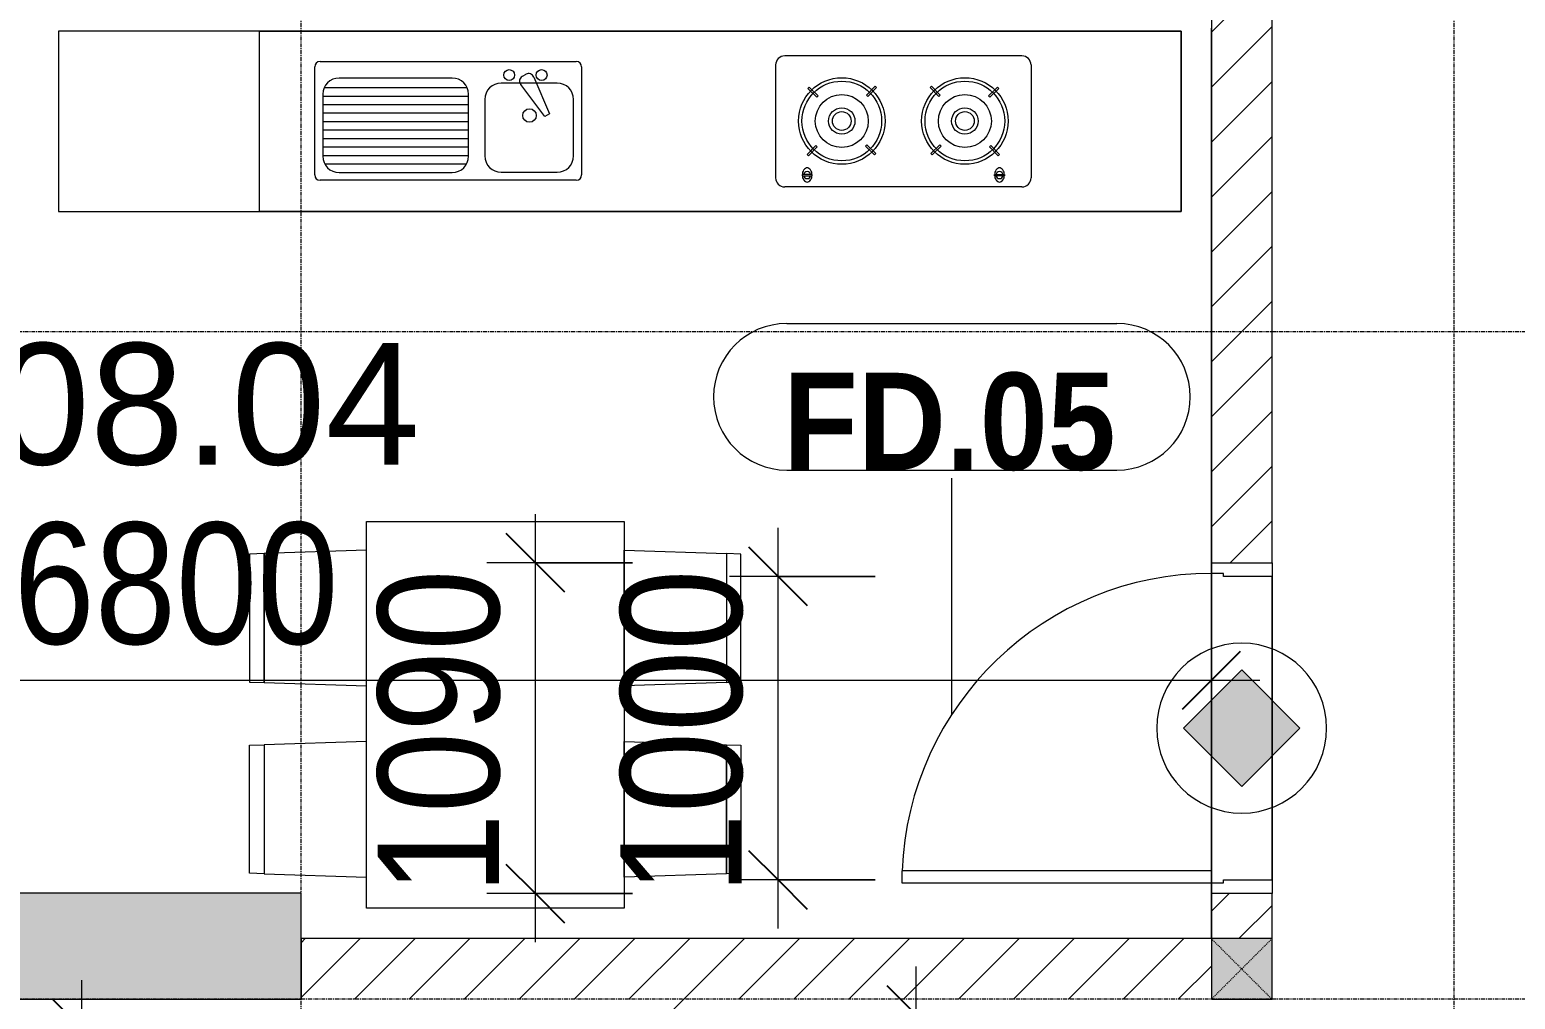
# Model space of a CAD drawing. Header units: millimetres. Extents: x 1591 to 239055, y -15958 to 83255.
# Drawn here: x 133838 to 138734, y 37037 to 40232 of the extents above; entities that cross this region are included whole.
import ezdxf

# ---------------------------------------------------------------- set-up
doc = ezdxf.new("R2010")
doc.units = ezdxf.units.MM
doc.linetypes.add('Dash', pattern=[6, 3, -3])
doc.linetypes.add('Grid Line', pattern=[22.225, 12.7, -3.175, 3.175, -3.175])
for name, color, linetype, lineweight in [('0-1', 250, 'Continuous', 5), ('A-ANNO-DIMS', 211, 'Continuous', 9), ('A-ANNO-DIMS-160', 211, 'Continuous', 9), ('A-ANNO-NOTE', 131, 'Continuous', 9), ('A-AREA-IDEN', 2, 'Continuous', 9), ('A-DETL-GENF-2', 1, 'Continuous', 9), ('A-DOOR-3', 1, 'Continuous', 9), ('A-DOOR-FRAM-1', 1, 'Continuous', 9), ('A-DOOR-IDEN', 31, 'Continuous', 9), ('A-FLOR-2', 9, 'Continuous', 9), ('A-WALL', 113, 'Continuous', 9), ('A-WALL-3', 113, 'Continuous', 18), ('A-WALL-PATT-2', 111, 'Continuous', 9), ('I-FURN', 30, 'Continuous', 9), ('I-FURN-1', 254, 'Continuous', 9), ('S-COLS', 52, 'Continuous', 9), ('S-COLS-1', 52, 'Continuous', 5), ('S-COLS-2', 250, 'Continuous', 18), ('S-COLS-5', 52, 'Continuous', 18), ('S-COLS-HDLN', 52, 'Dash', 9), ('S-GRID-1', 1, 'Grid Line', 9)]:
    doc.layers.add(name, color=color, linetype=linetype, lineweight=lineweight)
doc.styles.add('Arial_13', font='arial_0.ttf', dxfattribs={"height": 400})
doc.styles.add('Arial_B_5', font='arialbd_0.ttf', dxfattribs={"width": 0.9, "height": 320})
doc.styles.add('UTM Avo', font='UTM Avo.ttf', dxfattribs={"width": 0.9, "height": 400})
doc.dimstyles.new('1_Dim_chi_tiet_2_5', dxfattribs={"dimscale": 304.8, "dimtxt": 399.720379, "dimasz": 0.629921, "dimexe": 0.524934, "dimexo": 0.0625, "dimgap": 0.052493, "dimtad": 1, "dimdec": 0, "dimrnd": 5, "dimzin": 0, "dimdsep": 46, "dimtxsty": 'UTM Avo', "dimblk1": 'OBLIQUE', "dimblk2": 'OBLIQUE', "dimsah": 1, "dimcen": 0.09, "dimdle": 0.524934, "dimazin": 0, "dimtfac": 1, "dimtdec": 4, "dimtix": 1, "dimtmove": 0, "dimatfit": 3, "dimfxl": 1.049869, "dimfxlon": 1, "dimtvp": 1, "dimtolj": 1, "dimtzin": 0, "dimarcsym": 2})
doc.dimstyles.new('1_Dim_chi_tiet_2_5_1', dxfattribs={"dimscale": 304.8, "dimtxt": 399.720379, "dimasz": 0.629921, "dimexe": 0.524934, "dimexo": 0.0625, "dimgap": 0.052493, "dimtad": 1, "dimdec": 0, "dimrnd": 5, "dimzin": 0, "dimdsep": 46, "dimtxsty": 'UTM Avo', "dimblk1": 'OBLIQUE', "dimblk2": 'OBLIQUE', "dimsah": 1, "dimcen": 0.09, "dimdle": 0.524934, "dimazin": 0, "dimtfac": 1, "dimtdec": 4, "dimtix": 1, "dimtmove": 0, "dimatfit": 3, "dimfxl": 1.049869, "dimfxlon": 1, "dimtvp": 1, "dimtolj": 1, "dimtzin": 0, "dimarcsym": 2})
pattern_1 = [(45, (95879.7, 0), (-90.50967, 90.50967), [])]

# ---------------------------------------------------------------- blocks, each defined once
blk = doc.blocks.new('NCV_TKTC_KET CAU_rvt-1-TKCS_MB TẦNG 6-8')
at = {"layer": 'S-COLS-1'}
blk.add_hatch(color=256, dxfattribs=at).paths.add_polyline_path([(38852.6, 37036.9), (38852.6, 37386.9), (37852.6, 37386.9), (37852.6, 37036.9), (38381.5, 37036.9)])
at = {"layer": 'S-COLS-2'}
for p, q in [((38852.6, 37386.9), (37852.6, 37386.9)), ((38852.6, 37036.9), (38852.6, 37386.9)), ((37852.6, 37036.9), (38852.6, 37036.9))]:
    blk.add_line(p, q, dxfattribs=at)
blk = doc.blocks.new('HE BEP A1 - HE BEP A 2-885810-TKCS_MB TẦNG 6-8')
at = {"layer": 'I-FURN'}
for p, q in [((662.4, 594.4), (0, 594.4)), ((0, 594.4), (0, 0)), ((662.4, 0), (662.4, 594.4)), ((662.4, 594.4), (3700, 594.4)), ((662.4, 0), (662.4, 594.4)), ((3700, 594.4), (3700, 0)), ((3700, 594.4), (3700, 0)), ((862.4, 494.4), (1706.9, 494.4)), ((3175.6, 513.2), (2394, 513.2)), ((844.9, 120.7), (844.9, 476.9)), ((1541.1, 452.3), (1528.6, 445.1)), ((1566.6, 443.1), (1618.1, 322.3)), ((1724.4, 476.9), (1724.4, 120.7)), ((2364, 483.2), (2364, 111.2)), ((3205.6, 483.2), (3205.6, 111.2)), ((876.4, 408.9), (1346.8, 408.9)), ((1298.3, 440.1), (924.9, 440.1)), ((1644.4, 423.2), (1459, 423.2)), ((1602.7, 313.4), (1523.8, 418.4)), ((2474.5, 410.3), (2470.1, 405.9)), ((2470.1, 405.9), (2499.2, 376.7)), ((2503.6, 381.1), (2474.5, 410.3)), ((2692.1, 413), (2663, 383.9)), ((2667.3, 379.5), (2696.5, 408.6)), ((2696.5, 408.6), (2692.1, 413)), ((2873.2, 408.6), (2877.5, 413)), ((2902.3, 379.5), (2873.2, 408.6)), ((2877.5, 413), (2906.7, 383.9)), ((3066, 381.1), (3095.1, 410.3)), ((3099.5, 405.9), (3070.4, 376.7)), ((3095.1, 410.3), (3099.5, 405.9)), ((871.5, 386.8), (871.5, 182.3)), ((871.5, 380.9), (1351.6, 380.9)), ((871.5, 352.9), (1351.6, 352.9)), ((1351.6, 182.3), (1351.6, 386.8)), ((1405.6, 369.9), (1405.6, 183.2)), ((1697.8, 183.2), (1697.8, 369.9)), ((2499.2, 376.7), (2503.6, 381.1)), ((2663, 383.9), (2667.3, 379.5)), ((2906.7, 383.9), (2902.3, 379.5)), ((3070.4, 376.7), (3066, 381.1)), ((871.5, 324.9), (1351.6, 324.9)), ((871.5, 296.9), (1351.6, 296.9)), ((1618.1, 322.3), (1602.7, 313.4)), ((871.5, 268.9), (1351.6, 268.9)), ((871.5, 240.9), (1351.6, 240.9)), ((871.5, 212.9), (1351.6, 212.9)), ((2467.4, 188.3), (2496.5, 217.4)), ((2500.9, 213), (2471.8, 183.9)), ((2496.5, 217.4), (2500.9, 213)), ((2660.2, 215.8), (2664.6, 220.2)), ((2689.3, 186.7), (2660.2, 215.8)), ((2664.6, 220.2), (2693.7, 191.1)), ((2905, 220.2), (2875.9, 191.1)), ((2880.3, 186.7), (2909.4, 215.8)), ((2909.4, 215.8), (2905, 220.2)), ((3073.1, 217.4), (3068.7, 213)), ((3068.7, 213), (3097.9, 183.9)), ((3102.3, 188.3), (3073.1, 217.4)), ((871.5, 184.9), (1351.6, 184.9)), ((877.9, 156.9), (1345.2, 156.9)), ((2471.8, 183.9), (2467.4, 188.3)), ((2693.7, 191.1), (2689.3, 186.7)), ((2875.9, 191.1), (2880.3, 186.7)), ((3097.9, 183.9), (3102.3, 188.3)), ((1706.9, 103.2), (862.4, 103.2)), ((924.9, 128.9), (1298.3, 128.9)), ((1459, 129.9), (1644.4, 129.9)), ((2451.6, 122.3), (2451.6, 118.3)), ((2484.1, 122.3), (2451.6, 122.3)), ((2451.6, 118.3), (2484.1, 118.3)), ((2484.1, 118.3), (2484.1, 122.3)), ((3085.5, 118.3), (3085.5, 122.3)), ((3085.5, 122.3), (3118, 122.3)), ((3118, 118.3), (3085.5, 118.3)), ((3118, 122.3), (3118, 118.3)), ((3175.6, 81.2), (2394, 81.2)), ((0, 0), (662.4, 0)), ((3700, 0), (662.4, 0))]:
    blk.add_line(p, q, dxfattribs=at)
for centre, radius in [((1485.9, 449.9), 17.8), ((1592.6, 449.9), 17.8), ((2581.9, 298.5), 142.6), ((2987.7, 298.5), 142.6), ((2581.9, 298.5), 131.3), ((2987.7, 298.5), 131.3), ((2581.9, 298.5), 87.2), ((2987.7, 298.5), 87.2), ((1552.8, 316.6), 22.2), ((2581.9, 298.5), 43.6), ((2581.9, 298.5), 30.9), ((2987.7, 298.5), 43.6), ((2987.7, 298.5), 30.9)]:
    blk.add_circle(centre, radius, dxfattribs=at)
for centre, radius, start, end in [((862.4, 476.9), 17.5, 90, 180), ((1706.9, 476.9), 17.5, 0, 90), ((2394, 483.2), 30, 90, 180), ((3175.6, 483.2), 30, 360, 90), ((1537.5, 429.7), 17.8, 119.9521, 219.4618), ((1549.9, 436.9), 17.8, 20.5379, 119.9521), ((924.9, 386.8), 53.3, 90, 180), ((1298.3, 386.8), 53.3, 360, 90), ((1459, 369.9), 53.3, 90, 180), ((1644.4, 369.9), 53.3, 360, 90), ((924.9, 182.3), 53.3, 180, 270), ((1298.3, 182.3), 53.3, 270, 360), ((1459, 183.2), 53.3, 180, 270), ((1644.4, 183.2), 53.3, 270, 360), ((862.4, 120.7), 17.5, 180, 270), ((1706.9, 120.7), 17.5, 270, 360), ((2394, 111.2), 30, 180, 270), ((2485.1, 120.7), 33.5, 163.9419, 180), ((2485.1, 120.7), 33.5, 180, 196.0581), ((2476.6, 123.1), 24.7, 145.204, 163.9419), ((2476.6, 118.2), 24.7, 196.0581, 214.796), ((2467.8, 120.3), 11.6, 9.9102, 170.0898), ((2467.8, 120.3), 11.6, 189.7177, 350.2823), ((2471.3, 126.9), 18.1, 120.7976, 145.204), ((2471.3, 114.5), 18.1, 214.796, 239.2024), ((2467.9, 132.6), 11.5, 90, 120.7976), ((2467.9, 108.8), 11.5, 239.2024, 270), ((2467.9, 132.6), 11.5, 59.2024, 90), ((2467.9, 108.8), 11.5, 270, 300.7976), ((2464.5, 126.9), 18.1, 34.796, 59.2024), ((2464.5, 114.5), 18.1, 300.7976, 325.204), ((2459.1, 123.1), 24.7, 16.0581, 34.796), ((2459.1, 118.2), 24.7, 325.204, 343.9419), ((2450.6, 120.7), 33.5, 0, 16.0581), ((2450.6, 120.7), 33.5, 343.9419, 0), ((3119, 120.7), 33.5, 163.9419, 180), ((3119, 120.7), 33.5, 180, 196.0581), ((3110.5, 123.1), 24.7, 145.204, 163.9419), ((3110.5, 118.2), 24.7, 196.0581, 214.796), ((3105.2, 126.9), 18.1, 120.7976, 145.204), ((3105.2, 114.5), 18.1, 214.796, 239.2024), ((3101.8, 120.3), 11.6, 9.9102, 170.0898), ((3101.8, 120.3), 11.6, 189.7177, 350.2823), ((3101.8, 132.6), 11.5, 90, 120.7976), ((3101.8, 108.8), 11.5, 239.2024, 270), ((3101.8, 132.6), 11.5, 59.2024, 90), ((3101.8, 108.8), 11.5, 270, 300.7976), ((3098.4, 126.9), 18.1, 34.796, 59.2024), ((3098.4, 114.5), 18.1, 300.7976, 325.204), ((3093, 123.1), 24.7, 16.0581, 34.796), ((3093, 118.2), 24.7, 325.204, 343.9419), ((3084.5, 120.7), 33.5, 0, 16.0581), ((3084.5, 120.7), 33.5, 343.9419, 0), ((3175.6, 111.2), 30, 270, 0)]:
    blk.add_arc(centre, radius, start, end, dxfattribs=at)
at = {"layer": 'I-FURN-1'}
for p, q in [((3700, 594.4), (0, 594.4)), ((0, 594.4), (0, 0)), ((3700, 0), (3700, 594.4)), ((0, 0), (3700, 0))]:
    blk.add_line(p, q, dxfattribs=at)
blk = doc.blocks.new('RES_BAN AN 1 - RES_BAN AN 1-885813-TKCS_MB TẦNG 6-8')
at = {"layer": 'I-FURN-1'}
for p, q in [((-425, 1275), (425, 1275)), ((-425, 0), (-425, 1275)), ((425, 1275), (425, 0)), ((-425, 1180), (-761.9, 1168.8)), ((-425, 732.5), (-425, 1180)), ((425, 1180), (761.9, 1168.8)), ((425, 732.5), (425, 1180)), ((-761.9, 1168.8), (-809.6, 1167.2)), ((-809.6, 1167.2), (-809.6, 745.3)), ((-761.9, 1168.8), (-761.9, 743.8)), ((-761.9, 743.8), (-761.9, 1168.8)), ((761.9, 1168.8), (761.9, 743.8)), ((761.9, 1168.8), (761.9, 743.8)), ((809.6, 1167.2), (761.9, 1168.8)), ((809.6, 745.3), (809.6, 1167.2)), ((-809.6, 745.3), (-761.9, 743.8)), ((-761.9, 743.8), (-425, 732.5)), ((761.9, 743.8), (425, 732.5)), ((761.9, 743.8), (809.6, 745.3)), ((-425, 549.7), (-761.9, 538.5)), ((-425, 102.3), (-425, 549.7)), ((425, 549.7), (761.9, 538.5)), ((425, 102.3), (425, 549.7)), ((-809.6, 536.9), (-761.9, 538.5)), ((-809.6, 115.1), (-809.6, 536.9)), ((-761.9, 538.5), (-761.9, 113.5)), ((-761.9, 538.5), (-761.9, 113.5)), ((761.9, 538.5), (761.9, 113.5)), ((761.9, 538.5), (809.6, 536.9)), ((761.9, 113.5), (761.9, 538.5)), ((809.6, 536.9), (809.6, 115.1)), ((-761.9, 113.5), (-809.6, 115.1)), ((-761.9, 113.5), (-425, 102.3)), ((761.9, 113.5), (425, 102.3)), ((809.6, 115.1), (761.9, 113.5)), ((425, 0), (-425, 0))]:
    blk.add_line(p, q, dxfattribs=at)
blk = doc.blocks.new('NCV_TKTC_TANG 6 - 8_rvt-2-TKCS_MB TẦNG 6-8')
at = {"layer": 'A-FLOR-2'}
for p, q in [((41852.6, 37236.9), (41852.6, 40236.9)), ((41852.6, 38477.8), (41852.6, 37387.8)), ((42052.6, 37430.3), (42052.6, 38430.3))]:
    blk.add_line(p, q, dxfattribs=at)
at = {"layer": 'I-FURN-1'}
for name, p in [('HE BEP A1 - HE BEP A 2-885810-TKCS_MB TẦNG 6-8', (38052.6, 39632.6)), ('RES_BAN AN 1 - RES_BAN AN 1-885813-TKCS_MB TẦNG 6-8', (39492.6, 37336.9))]:
    blk.add_blockref(name, p, dxfattribs=at)
blk = doc.blocks.new('G1_SOF - BO TRU - 200x200-3056268-TKCS_MB TẦNG 6-8')
at = {"layer": 'S-COLS'}
blk.add_hatch(color=256, dxfattribs=at).paths.add_polyline_path([(100, -100), (100, 100), (-100, 100), (-100, -100)])
at = {"layer": 'S-COLS-5'}
for p, q in [((100, 100), (-100, 100)), ((-100, 100), (-100, -100)), ((100, -100), (100, 100)), ((-100, -100), (100, -100))]:
    blk.add_line(p, q, dxfattribs=at)
at = {"layer": 'S-COLS-HDLN'}
for p, q in [((100, 100), (-100, -100)), ((-100, 100), (100, -100))]:
    blk.add_line(p, q, dxfattribs=at)
blk = doc.blocks.new('FD_05 - FD_05-1000x2200mm-835433-TKCS_MB TẦNG 6-8')
at = {"layer": 'A-DETL-GENF-2'}
for p, q in [((510, -100), (470, -100)), ((470, -100), (470, -1120)), ((510, -1120), (510, -100)), ((470, -1120), (510, -1120))]:
    blk.add_line(p, q, dxfattribs=at)
blk.add_arc((510, -100), 1020, 180, 267.7525, dxfattribs=at)
at = {"layer": 'A-DOOR-FRAM-1'}
for p, q in [((-545, 100), (-500, 100)), ((-545, -100), (-545, 100)), ((-500, 100), (-500, -60)), ((500, 100), (545, 100)), ((500, -60), (500, 100)), ((545, 100), (545, -100)), ((-500, -60), (-510, -60)), ((-510, -60), (-510, -100)), ((510, -60), (500, -60)), ((510, -100), (510, -60)), ((-510, -100), (-545, -100)), ((545, -100), (510, -100))]:
    blk.add_line(p, q, dxfattribs=at)
blk = doc.blocks.new('HDNDCT_GHI CHÚ CỬA CHỐNG CHÁY EI30 - HDNDCT_GHI CHÚ CỬA CHỐNG CHÁY EI30-2461928-TKCS_MB TẦNG 6-8')
at = {"layer": 'A-ANNO-NOTE'}
blk.add_hatch(color=256, dxfattribs=at).paths.add_polyline_path([(-1.2, 0), (0, 1.2), (1.2, 0), (0, -1.2)])
for p, q in [((0, 1.2), (-1.2, 0)), ((1.2, 0), (0, 1.2)), ((-1.2, 0), (0, -1.2)), ((0, -1.2), (1.2, 0))]:
    blk.add_line(p, q, dxfattribs=at)
for start, end in [(360, 180), (180, 360)]:
    blk.add_arc((0, 0), 1.75, start, end, dxfattribs=at)
blk = doc.blocks.new('DIMBLOCK87-TKCS_MB TẦNG 6-8')
at = {"layer": 'A-ANNO-DIMS-160'}
for p, q in [((130932.3, 38408.4), (130932.3, 37928.4)), ((130932.3, 38088.4), (130932.3, 38408.4)), ((137732.3, 38408.4), (137732.3, 37928.4)), ((137732.3, 38088.4), (137732.3, 38408.4)), ((130772.3, 38088.4), (137892.3, 38088.4))]:
    blk.add_line(p, q, dxfattribs=at)
at = {"layer": 'A-ANNO-DIMS-160', "lineweight": 25}
for p, q in [((130932.3, 38088.4), (131028.3, 38184.4)), ((137732.3, 38088.4), (137828.3, 38184.4)), ((130932.3, 38088.4), (130836.3, 37992.4)), ((137732.3, 38088.4), (137636.3, 37992.4))]:
    blk.add_line(p, q, dxfattribs=at)
at = {"layer": 'A-ANNO-DIMS-160', "color": 0, "insert": (133784.5, 38608), "char_height": 400, "width": 1314.636, "attachment_point": 1, "line_spacing_factor": 1.110334, "style": 'UTM Avo'}
blk.add_mtext('6800', dxfattribs=at)
blk = doc.blocks.new('_Oblique')
at = {"color": 0, "linetype": 'ByBlock', "lineweight": -2}
blk.add_line((-0.5, -0.5), (0.5, 0.5), dxfattribs=at)
blk = doc.blocks.new('DIMBLOCK162-TKCS_MB TẦNG 6-8')
at = {"layer": 'A-ANNO-DIMS-160'}
for p, q in [((136759.7, 35535.3), (136759.7, 37145.3)), ((136439.7, 36985.3), (136919.7, 36985.3)), ((136759.7, 36985.3), (136439.7, 36985.3)), ((136439.7, 35695.3), (136919.7, 35695.3)), ((136759.7, 35695.3), (136439.7, 35695.3))]:
    blk.add_line(p, q, dxfattribs=at)
at = {"layer": 'A-ANNO-DIMS-160', "lineweight": 25}
for p, q in [((136759.7, 36985.3), (136663.7, 37081.3)), ((136759.7, 36985.3), (136855.7, 36889.3)), ((136759.7, 35695.3), (136663.7, 35791.3)), ((136759.7, 35695.3), (136855.7, 35599.3))]:
    blk.add_line(p, q, dxfattribs=at)
at = {"layer": 'A-ANNO-DIMS-160', "color": 0, "insert": (136240, 35792.5), "char_height": 400, "width": 1314.636, "attachment_point": 1, "rotation": 90, "line_spacing_factor": 1.110334, "style": 'UTM Avo'}
blk.add_mtext('1290', dxfattribs=at)
blk = doc.blocks.new('DIMBLOCK218-TKCS_MB TẦNG 6-8')
at = {"layer": 'A-ANNO-DIMS-160'}
for p, q in [((134009.5, 35580.3), (134009.5, 37100.3)), ((134329.5, 36940.3), (133849.5, 36940.3)), ((134009.5, 36940.3), (134329.5, 36940.3)), ((134329.5, 35740.3), (133849.5, 35740.3)), ((134009.5, 35740.3), (134329.5, 35740.3))]:
    blk.add_line(p, q, dxfattribs=at)
at = {"layer": 'A-ANNO-DIMS-160', "lineweight": 25}
for p, q in [((134009.5, 36940.3), (133913.5, 37036.3)), ((134009.5, 36940.3), (134105.5, 36844.3)), ((134009.5, 35740.3), (133913.5, 35836.3)), ((134009.5, 35740.3), (134105.5, 35644.3))]:
    blk.add_line(p, q, dxfattribs=at)
at = {"layer": 'A-ANNO-DIMS-160', "color": 0, "insert": (133489.9, 35792.5), "char_height": 400, "width": 1314.636, "attachment_point": 1, "rotation": 90, "line_spacing_factor": 1.110334, "style": 'UTM Avo'}
blk.add_mtext('1200', dxfattribs=at)
blk = doc.blocks.new('DIMBLOCK285-TKCS_MB TẦNG 6-8')
at = {"layer": 'A-ANNO-DIMS-160'}
for p, q in [((135504.4, 37225.3), (135504.4, 38635.3)), ((135824.4, 38475.3), (135344.4, 38475.3)), ((135504.4, 38475.3), (135824.4, 38475.3)), ((135824.4, 37385.3), (135344.4, 37385.3)), ((135504.4, 37385.3), (135824.4, 37385.3))]:
    blk.add_line(p, q, dxfattribs=at)
at = {"layer": 'A-ANNO-DIMS-160', "lineweight": 25}
for p, q in [((135504.4, 38475.3), (135408.4, 38571.3)), ((135504.4, 38475.3), (135600.4, 38379.3)), ((135504.4, 37385.3), (135408.4, 37481.3)), ((135504.4, 37385.3), (135600.4, 37289.3))]:
    blk.add_line(p, q, dxfattribs=at)
at = {"layer": 'A-ANNO-DIMS-160', "color": 0, "insert": (134984.7, 37382.5), "char_height": 400, "width": 1314.636, "attachment_point": 1, "rotation": 90, "line_spacing_factor": 1.110334, "style": 'UTM Avo'}
blk.add_mtext('1090', dxfattribs=at)
blk = doc.blocks.new('DIMBLOCK286-TKCS_MB TẦNG 6-8')
at = {"layer": 'A-ANNO-DIMS-160'}
for p, q in [((136304.4, 37270.3), (136304.4, 38590.3)), ((136624.4, 38430.3), (136144.4, 38430.3)), ((136304.4, 38430.3), (136624.4, 38430.3)), ((136624.4, 37430.3), (136144.4, 37430.3)), ((136304.4, 37430.3), (136624.4, 37430.3))]:
    blk.add_line(p, q, dxfattribs=at)
at = {"layer": 'A-ANNO-DIMS-160', "lineweight": 25}
for p, q in [((136304.4, 38430.3), (136208.4, 38526.3)), ((136304.4, 38430.3), (136400.4, 38334.3)), ((136304.4, 37430.3), (136208.4, 37526.3)), ((136304.4, 37430.3), (136400.4, 37334.3))]:
    blk.add_line(p, q, dxfattribs=at)
at = {"layer": 'A-ANNO-DIMS-160', "color": 0, "insert": (135784.7, 37382.5), "char_height": 400, "width": 1314.636, "attachment_point": 1, "rotation": 90, "line_spacing_factor": 1.110334, "style": 'UTM Avo'}
blk.add_mtext('1000', dxfattribs=at)
blk = doc.blocks.new('STN_Door Tag - STN_Door Tag-1788670-TKCS_MB TẦNG 6-8')
at = {"layer": 'A-DOOR-IDEN'}
for p, q in [((-3.37, 1.495), (3.431, 1.495)), ((-3.37, -1.524), (3.431, -1.524))]:
    blk.add_line(p, q, dxfattribs=at)
for centre, start, end in [((-3.37, -0.015), 90, 270), ((3.431, -0.015), 270, 90)]:
    blk.add_arc(centre, 1.509, start, end, dxfattribs=at)

msp = doc.modelspace()

# ---------------------------------------------------------------- hatches: boundary and pattern name
at = {"layer": 'A-WALL-PATT-2'}
h = msp.add_hatch(dxfattribs=at)
h.set_pattern_fill('FP_1', color=256, style=0, pattern_type=2)
h.set_pattern_definition(pattern_1)
h.paths.add_polyline_path([(137932.3, 37236.9), (137932.3, 37385.3), (137732.3, 37385.3), (137732.3, 37236.9), (137832.3, 37236.9)])
h.paths.add_polyline_path([(137732.3, 38475.3), (137932.3, 38475.3), (137932.3, 41286.9), (137732.3, 41286.9), (137732.3, 39492.9)])
h = msp.add_hatch(dxfattribs=at)
h.set_pattern_fill('FP_1', color=256, style=0, pattern_type=2)
h.set_pattern_definition(pattern_1)
h.paths.add_polyline_path([(137485.3, 37036.9), (137732.3, 37036.9), (137732.3, 37236.9), (134732.3, 37236.9), (134732.3, 37036.9), (136082.3, 37036.9)])
h = msp.add_hatch(dxfattribs=at)
h.set_pattern_fill('FP_1', color=256, style=0, pattern_type=2)
h.set_pattern_definition(pattern_1)
h.paths.add_polyline_path([(136082.3, 35487.3), (136082.3, 35695.3), (135882.3, 35695.3), (135882.3, 35487.3), (136017.3, 35487.3)])
h.paths.add_polyline_path([(136082.3, 36985.3), (136082.3, 37036.9), (135882.3, 37036.9), (135882.3, 36985.3)])

# ---------------------------------------------------------------- linework, layer by layer
at = {"layer": 'A-DOOR-IDEN'}
msp.add_line((136877.2, 37974.3), (136877.2, 38754.4), dxfattribs=at)
at = {"layer": 'A-WALL'}
for p, q in [((137732.3, 37420.3), (137732.3, 38440.3)), ((137932.3, 38430.3), (137932.3, 37430.3))]:
    msp.add_line(p, q, dxfattribs=at)
at = {"layer": 'A-WALL-3'}
for p, q in [((137732.3, 42136.9), (137732.3, 38475.3)), ((137932.3, 38475.3), (137932.3, 41286.9)), ((137732.3, 38475.3), (137932.3, 38475.3)), ((137732.3, 37385.3), (137732.3, 37236.9)), ((137932.3, 37385.3), (137732.3, 37385.3)), ((137932.3, 37236.9), (137932.3, 37385.3)), ((137732.3, 37236.9), (134732.3, 37236.9)), ((134732.3, 37236.9), (134732.3, 37036.9))]:
    msp.add_line(p, q, dxfattribs=at)
at = {"layer": 'S-GRID-1'}
for p, q in [((134732.3, 19149.4), (134732.3, 77012.5)), ((138532.3, 19149.4), (138532.3, 77012.5)), ((223800.6, 39236.9), (130306.5, 39236.9)), ((223800.6, 37036.9), (130306.5, 37036.9))]:
    msp.add_line(p, q, dxfattribs=at)

# ---------------------------------------------------------------- block references
at = {"layer": '0-1'}
for name in ['NCV_TKTC_KET CAU_rvt-1-TKCS_MB TẦNG 6-8', 'NCV_TKTC_TANG 6 - 8_rvt-2-TKCS_MB TẦNG 6-8']:
    msp.add_blockref(name, (95879.7, 0), dxfattribs=at)
at = {"layer": 'A-ANNO-NOTE', "xscale": 160, "yscale": 160, "zscale": 160}
msp.add_blockref('HDNDCT_GHI CHÚ CỬA CHỐNG CHÁY EI30 - HDNDCT_GHI CHÚ CỬA CHỐNG CHÁY EI30-2461928-TKCS_MB TẦNG 6-8', (137832.3, 37930.3), dxfattribs=at)
at = {"layer": 'A-DOOR-3', "rotation": 269.9999999999999}
msp.add_blockref('FD_05 - FD_05-1000x2200mm-835433-TKCS_MB TẦNG 6-8', (137832.3, 37930.3), dxfattribs=at)
at = {"layer": 'A-DOOR-IDEN', "xscale": 159.9999999999999, "yscale": 159.9999999999999, "zscale": 159.9999999999999}
msp.add_blockref('STN_Door Tag - STN_Door Tag-1788670-TKCS_MB TẦNG 6-8', (136872.3, 39024.7), dxfattribs=at)
at = {"layer": 'S-COLS'}
msp.add_blockref('G1_SOF - BO TRU - 200x200-3056268-TKCS_MB TẦNG 6-8', (137832.3, 37136.9), dxfattribs=at)

# ---------------------------------------------------------------- texts
at = {"layer": 'A-AREA-IDEN', "insert": (134005.2, 38793.5), "char_height": 400, "width": 2233.6, "attachment_point": 8, "line_spacing_factor": 0.936439, "style": 'Arial_13'}
msp.add_mtext('\\pt8,16,24,32,40,48,56,64,72,80,88,96,104,112,120,128,136,144,152,160,168,176,184,192,200,208,216,224,232,240,248,256;A1.08.04', dxfattribs=at)
at = {"layer": 'A-DOOR-IDEN', "insert": (136869.1, 38939.3), "char_height": 320, "width": 1124.64, "attachment_point": 5, "line_spacing_factor": 0.936439, "style": 'Arial_B_5'}
msp.add_mtext('\\pt7.2,14.4,21.6,28.8,36,43.2,50.4,57.6,64.8,72,79.2,86.4,93.6,100.8,108,115.2,122.4,129.6,136.8,144,151.2,158.4,165.6,172.8,180,187.2,194.4,201.6,208.8,216,223.2,230.4;FD.05', dxfattribs=at)

# ---------------------------------------------------------------- dimensions: what is measured, and where the dimension line sits
at = {"layer": 'A-ANNO-DIMS'}
for base, p1, p2, dimstyle, override, picture, middle in [((135504.4, 38475.3), (135824.4, 37385.3), (135824.4, 38475.3), '1_Dim_chi_tiet_2_5_1', {"dimpost": '<>', "dimfxl": 1090}, 'DIMBLOCK285-TKCS_MB TẦNG 6-8', (135281.4, 37930.3)), ((136304.4, 38430.3), (136624.4, 37430.3), (136624.4, 38430.3), '1_Dim_chi_tiet_2_5_1', {"dimpost": '<>', "dimfxl": 1000}, 'DIMBLOCK286-TKCS_MB TẦNG 6-8', (136081.4, 37930.3)), ((136759.7, 36985.3), (136439.7, 35695.3), (136439.7, 36985.3), '1_Dim_chi_tiet_2_5', {"dimpost": '<>', "dimfxl": 1290}, 'DIMBLOCK162-TKCS_MB TẦNG 6-8', (136536.7, 36340.3)), ((134009.5, 36940.3), (134329.5, 35740.3), (134329.5, 36940.3), '1_Dim_chi_tiet_2_5', {"dimpost": '<>', "dimfxl": 1200}, 'DIMBLOCK218-TKCS_MB TẦNG 6-8', (133786.5, 36340.3))]:
    dim = msp.add_linear_dim(base=base, p1=p1, p2=p2, angle=90, dimstyle=dimstyle, override=override, dxfattribs=at)
    dim.commit()
    dim.dimension.update_dxf_attribs({"geometry": picture, "text_midpoint": middle})
dim = msp.add_linear_dim(base=(137732.3, 38088.4), p1=(130932.3, 38408.4), p2=(137732.3, 38408.4), dimstyle='1_Dim_chi_tiet_2_5', override={"dimpost": '<>', "dimfxl": 6800.071331}, dxfattribs=at)
dim.commit()
dim.dimension.update_dxf_attribs({"geometry": 'DIMBLOCK87-TKCS_MB TẦNG 6-8', "text_midpoint": (134332.3, 38311.4)})

doc.saveas('drawing.dxf')
